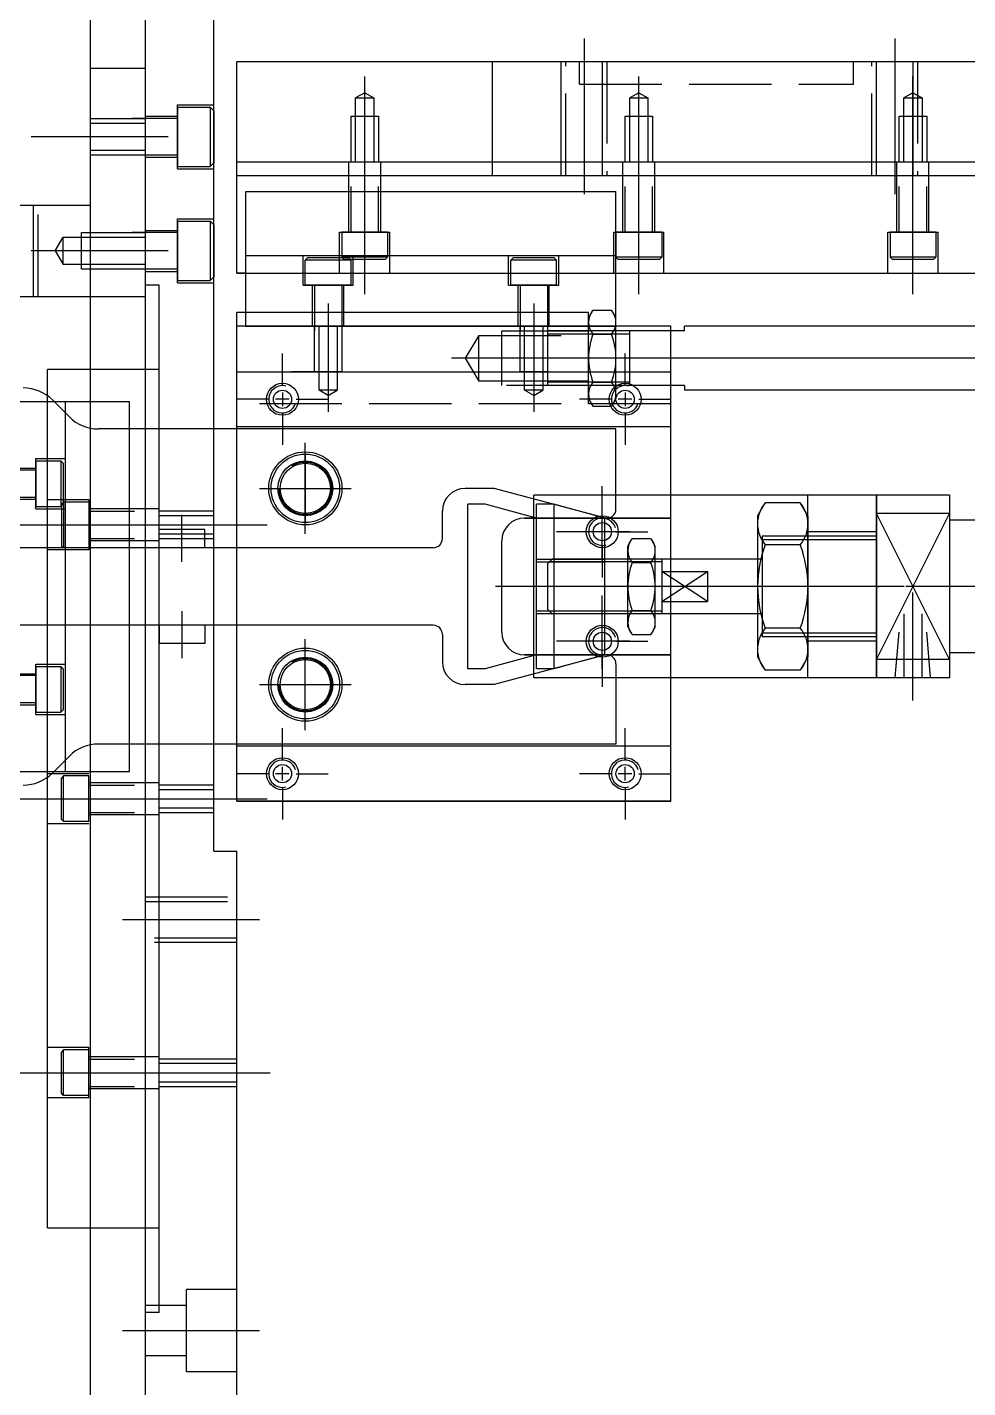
# Model space of a CAD drawing. Extents: x 109 to 2360, y -4282 to -2220.
# Drawn here: x 821.5 to 1027.4, y -3688.7 to -3390.7 of the extents above; entities that cross this region are included whole.
import ezdxf

# ---------------------------------------------------------------- set-up
doc = ezdxf.new("R2010")
doc.units = 0
doc.header["$LTSCALE"] = 6
doc.header["$MEASUREMENT"] = 0
doc.linetypes.add('CENTER', pattern=[22, 20, -1, 0, -1])
doc.linetypes.add('DASHED', pattern=[4, 3, -1])
for name, color, linetype in [('081081', 6, 'CONTINUOUS'), ('081083', 110, 'CONTINUOUS'), ('084014', 8, 'CONTINUOUS'), ('086021A', 2, 'CONTINUOUS'), ('244008C', 1, 'CONTINUOUS'), ('334004', 5, 'CONTINUOUS'), ('344009', 8, 'CONTINUOUS'), ('44006', 8, 'CONTINUOUS'), ('FB-P-27', 9, 'CONTINUOUS'), ('ML06-CPV5', 7, 'CONTINUOUS'), ('ML09-4X1000', 8, 'CONTINUOUS'), ('MT080007', 181, 'CONTINUOUS'), ('MW03-M12', 5, 'CONTINUOUS')]:
    doc.layers.add(name, color=color, linetype=linetype)

msp = doc.modelspace()

# ---------------------------------------------------------------- linework, layer by layer
at = {"layer": '081081', "linetype": 'CONTINUOUS'}
for p, q in [((835.36, -3801.2), (835.36, -3218.2)), ((847.36, -3876.2), (847.36, -3218.2)), ((862.36, -3571.2), (862.36, -3388.2)), ((854.36, -3421.7), (854.36, -3407.7)), ((854.36, -3407.7), (862.36, -3407.7)), ((847.36, -3410.2), (854.36, -3410.2)), ((847.36, -3419.2), (854.36, -3419.2)), ((854.36, -3421.7), (862.36, -3421.7)), ((854.36, -3446.7), (854.36, -3432.7)), ((854.36, -3432.7), (862.36, -3432.7)), ((847.36, -3435.2), (854.36, -3435.2)), ((847.36, -3444.2), (854.36, -3444.2)), ((850.36, -3672.2), (850.36, -3447.2)), ((854.36, -3446.7), (862.36, -3446.7)), ((862.36, -3571.2), (867.36, -3571.2)), ((867.36, -3876.2), (867.36, -3571.2)), ((850.36, -3672.2), (847.36, -3672.2))]:
    msp.add_line(p, q, dxfattribs=at)
at = {"layer": '081081', "linetype": 'DASHED'}
for p, q in [((850.36, -3447.2), (847.36, -3447.2)), ((862.36, -3496.7), (850.36, -3496.7)), ((862.36, -3497.7), (850.36, -3497.7)), ((850.36, -3501.7), (862.36, -3501.7)), ((850.36, -3502.7), (862.36, -3502.7)), ((862.36, -3556.7), (850.36, -3556.7)), ((862.36, -3557.7), (850.36, -3557.7)), ((850.36, -3561.7), (862.36, -3561.7)), ((850.36, -3562.7), (862.36, -3562.7)), ((847.36, -3581.2), (867.36, -3581.2)), ((847.36, -3582.2), (867.36, -3582.2)), ((867.36, -3590.2), (847.36, -3590.2)), ((867.36, -3591.2), (847.36, -3591.2)), ((867.36, -3616.7), (850.36, -3616.7)), ((867.36, -3617.7), (850.36, -3617.7)), ((850.36, -3621.7), (867.36, -3621.7)), ((850.36, -3622.7), (867.36, -3622.7)), ((856.36, -3685.2), (856.36, -3667.2)), ((867.36, -3667.2), (856.36, -3667.2)), ((856.36, -3670.7), (847.36, -3670.7)), ((856.36, -3681.7), (847.36, -3681.7)), ((867.36, -3685.2), (856.36, -3685.2))]:
    msp.add_line(p, q, dxfattribs=at)
at = {"layer": '081081', "linetype": 'CENTER'}
for p, q in [((840.2, -3499.7), (874, -3499.7)), ((840.2, -3559.7), (874, -3559.7)), ((872.36, -3586.2), (842.36, -3586.2)), ((841.77, -3619.7), (874.67, -3619.7)), ((872.36, -3676.2), (842.36, -3676.2))]:
    msp.add_line(p, q, dxfattribs=at)
at = {"layer": '081083', "linetype": 'CONTINUOUS'}
for p, q in [((981.36, -3497.77), (983.02, -3494.88)), ((990.69, -3494.88), (983.02, -3494.88)), ((992.36, -3497.77), (990.69, -3494.88)), ((1007.36, -3493.2), (1007.36, -3533.2)), ((1023.36, -3493.2), (1007.36, -3493.2)), ((1023.36, -3493.2), (1023.36, -3533.2)), ((981.36, -3497.77), (981.36, -3528.64)), ((992.36, -3497.77), (992.36, -3528.64)), ((1023.36, -3529.2), (1007.36, -3497.2)), ((1007.36, -3529.2), (1023.36, -3497.2)), ((1023.36, -3497.2), (1007.36, -3497.2)), ((1109.36, -3498.7), (1023.36, -3498.7)), ((1007.36, -3502.2), (982.36, -3502.2)), ((982.36, -3502.2), (982.36, -3524.2)), ((1007.36, -3502.95), (982.36, -3502.95)), ((990.69, -3504.04), (983.02, -3504.04)), ((935.36, -3508.2), (936.36, -3507.2)), ((982.36, -3507.2), (936.36, -3507.2)), ((960.36, -3507.2), (960.36, -3519.2)), ((935.36, -3508.2), (935.36, -3518.2)), ((960.36, -3507.83), (935.73, -3507.83)), ((970.36, -3516.52), (960.36, -3509.88)), ((960.36, -3516.52), (970.36, -3509.88)), ((960.36, -3509.88), (970.36, -3509.88)), ((970.36, -3509.88), (970.36, -3516.52)), ((936.36, -3519.2), (935.36, -3518.2)), ((982.36, -3519.2), (936.36, -3519.2)), ((960.36, -3516.52), (970.36, -3516.52)), ((1013.36, -3519.2), (1013.36, -3533.2)), ((1017.36, -3533.2), (1017.36, -3519.2)), ((1007.36, -3524.2), (982.36, -3524.2)), ((990.69, -3522.36), (983.02, -3522.36)), ((1109.36, -3527.7), (1023.36, -3527.7)), ((981.36, -3528.64), (983.02, -3531.52)), ((992.36, -3528.64), (990.69, -3531.52)), ((1023.36, -3529.2), (1007.36, -3529.2)), ((990.69, -3531.52), (983.02, -3531.52)), ((1023.36, -3533.2), (1007.36, -3533.2))]:
    msp.add_line(p, q, dxfattribs=at)
at = {"layer": '081083', "linetype": 'CENTER'}
for p, q in [((1133.82, -3513.2), (923.96, -3513.2)), ((1015.36, -3538.2), (1015.36, -3514.48))]:
    msp.add_line(p, q, dxfattribs=at)
at = {"layer": '081083'}
for p, q in [((960.36, -3518.58), (935.73, -3518.58)), ((1007.36, -3523.45), (982.36, -3523.45))]:
    msp.add_line(p, q, dxfattribs=at)
at = {"layer": '081083', "linetype": 'DASHED'}
for p, q in [((1011.48, -3533.16), (1012.36, -3523.2)), ((1019.23, -3533.16), (1018.36, -3523.2))]:
    msp.add_line(p, q, dxfattribs=at)
at = {"layer": '081083', "linetype": 'CONTINUOUS'}
for centre, radius, start, end in [((988.42, -3499.46), 7.08, 139.6792, 220.3208), ((985.29, -3499.46), 7.08, 319.6793, 40.321), ((1007.38, -3513.2), 26.02, 159.3903, 200.6097), ((966.33, -3513.2), 26.02, 339.3905, 20.6098), ((988.42, -3526.94), 7.08, 139.6792, 220.3208), ((985.29, -3526.94), 7.08, 319.6793, 40.321)]:
    msp.add_arc(centre, radius, start, end, dxfattribs=at)
at = {"layer": '084014', "linetype": 'CONTINUOUS'}
for p, q in [((917.95, -3531.2), (917.95, -3495.2)), ((932.95, -3531.2), (932.95, -3495.2)), ((936.76, -3495.2), (932.95, -3495.2)), ((947.95, -3498.2), (936.76, -3495.2)), ((936.76, -3495.2), (936.76, -3531.2)), ((932.95, -3528.2), (932.95, -3498.2)), ((947.95, -3528.2), (947.95, -3498.2)), ((952.95, -3504.36), (953.91, -3502.71)), ((952.95, -3522.04), (952.95, -3504.36)), ((953.91, -3502.71), (958, -3502.71)), ((958.95, -3504.36), (958, -3502.71)), ((958.95, -3522.04), (958.95, -3504.36)), ((953.91, -3507.96), (958, -3507.96)), ((947.95, -3518.58), (932.95, -3518.58)), ((947.95, -3519.2), (932.95, -3519.2)), ((953.91, -3518.45), (958, -3518.45)), ((952.95, -3522.04), (953.91, -3523.69)), ((958.95, -3522.04), (958, -3523.69)), ((953.91, -3523.69), (958, -3523.69)), ((932.95, -3528.2), (921.76, -3531.2)), ((947.95, -3528.2), (936.76, -3531.2)), ((936.76, -3531.2), (932.95, -3531.2))]:
    msp.add_line(p, q, dxfattribs=at)
at = {"layer": '084014', "linetype": 'CENTER'}
for p, q in [((921.76, -3495.2), (917.95, -3495.2)), ((932.95, -3498.2), (921.76, -3495.2)), ((921.76, -3531.2), (917.95, -3531.2))]:
    msp.add_line(p, q, dxfattribs=at)
at = {"layer": '084014', "linetype": 'DASHED'}
for p, q in [((932.95, -3507.2), (947.95, -3507.2)), ((932.95, -3507.83), (947.95, -3507.83))]:
    msp.add_line(p, q, dxfattribs=at)
at = {"layer": '084014', "linetype": 'CONTINUOUS'}
for centre, radius, start, end in [((957, -3505.33), 4.05, 139.6793, 220.321), ((954.91, -3505.33), 4.05, 319.6791, 40.3209), ((967.86, -3513.2), 14.9, 159.3905, 200.6098), ((944.05, -3513.2), 14.9, 339.3903, 20.6097), ((957, -3521.07), 4.05, 139.6793, 220.321), ((954.91, -3521.07), 4.05, 319.6792, 40.3209)]:
    msp.add_arc(centre, radius, start, end, dxfattribs=at)
at = {"layer": '086021A', "linetype": 'CENTER'}
for p, q in [((943.36, -3393.2), (943.36, -3427.26)), ((1011.36, -3393.2), (1011.36, -3427.26)), ((1015.36, -3426.37), (1015.36, -3401.48))]:
    msp.add_line(p, q, dxfattribs=at)
at = {"layer": '086021A', "linetype": 'CONTINUOUS'}
for p, q in [((867.36, -3398.2), (1144.36, -3398.2)), ((867.36, -3423.2), (867.36, -3398.2)), ((923.36, -3423.2), (923.36, -3398.2)), ((938.36, -3423.2), (938.36, -3398.2)), ((942.36, -3403.2), (942.36, -3398.2)), ((947.36, -3398.2), (947.36, -3423.2)), ((1007.36, -3423.2), (1007.36, -3398.2)), ((1015.36, -3398.2), (1015.36, -3423.2)), ((895.36, -3425.2), (895.36, -3401.48)), ((955.36, -3425.2), (955.36, -3401.48)), ((895.36, -3405.05), (897.36, -3406.2)), ((955.36, -3405.05), (957.36, -3406.2)), ((1015.36, -3405.05), (1017.36, -3406.2)), ((893.36, -3406.2), (897.36, -3406.2)), ((953.36, -3420.2), (953.36, -3406.2)), ((953.36, -3406.2), (957.36, -3406.2)), ((1013.36, -3406.2), (1017.36, -3406.2)), ((892.36, -3420.2), (892.36, -3410.2)), ((898.36, -3410.2), (898.36, -3420.2)), ((958.36, -3410.2), (958.36, -3420.2)), ((1012.36, -3420.2), (1012.36, -3410.2)), ((1018.36, -3410.2), (1018.36, -3420.2)), ((867.36, -3423.2), (1144.36, -3423.2))]:
    msp.add_line(p, q, dxfattribs=at)
at = {"layer": '086021A', "linetype": 'DASHED'}
for p, q in [((939.36, -3423.2), (939.36, -3398.2)), ((948.36, -3398.2), (948.36, -3423.2)), ((1002.36, -3403.2), (1002.36, -3398.2)), ((1006.36, -3423.2), (1006.36, -3398.2)), ((1016.36, -3398.2), (1016.36, -3423.2)), ((895.36, -3405.05), (893.36, -3406.2)), ((942.36, -3403.2), (1002.36, -3403.2)), ((955.36, -3405.05), (953.36, -3406.2)), ((1015.36, -3405.05), (1013.36, -3406.2)), ((893.36, -3420.2), (893.36, -3406.2)), ((897.36, -3406.2), (897.36, -3420.2)), ((957.36, -3406.2), (957.36, -3420.2)), ((1013.36, -3420.2), (1013.36, -3406.2)), ((1017.36, -3406.2), (1017.36, -3420.2)), ((892.36, -3410.2), (898.36, -3410.2)), ((952.36, -3420.2), (952.36, -3410.2)), ((952.36, -3410.2), (958.36, -3410.2)), ((1012.36, -3410.2), (1018.36, -3410.2)), ((867.36, -3420.2), (1120.86, -3420.2))]:
    msp.add_line(p, q, dxfattribs=at)
at = {"layer": '244008C', "linetype": 'CONTINUOUS'}
for p, q in [((895.36, -3449.15), (895.36, -3415.8)), ((1015.36, -3449.15), (1015.36, -3415.8)), ((867.36, -3420.2), (1103.36, -3420.2)), ((867.36, -3444.6), (867.36, -3420.2)), ((898.86, -3435.6), (898.86, -3420.2)), ((958.86, -3435.6), (958.86, -3420.2)), ((1011.86, -3435.6), (1011.86, -3420.2)), ((869.36, -3426.7), (950.36, -3426.7)), ((869.36, -3456.2), (869.36, -3426.7)), ((892.36, -3435.6), (892.36, -3425.6)), ((898.36, -3435.6), (898.36, -3425.6)), ((950.36, -3456.2), (950.36, -3426.7)), ((952.36, -3435.6), (952.36, -3425.6)), ((958.36, -3435.6), (958.36, -3425.6)), ((1012.36, -3435.6), (1012.36, -3425.6)), ((1018.36, -3435.6), (1018.36, -3425.6)), ((890.36, -3435.6), (890.36, -3441.1)), ((900.36, -3435.6), (890.36, -3435.6)), ((900.36, -3435.6), (900.36, -3441.1)), ((900.86, -3444.6), (900.86, -3435.6)), ((949.86, -3444.6), (949.86, -3435.6)), ((950.36, -3435.6), (950.36, -3441.1)), ((960.36, -3435.6), (950.36, -3435.6)), ((960.36, -3435.6), (960.36, -3441.1)), ((1010.36, -3435.6), (1010.36, -3441.1)), ((1020.36, -3435.6), (1010.36, -3435.6)), ((1020.36, -3435.6), (1020.36, -3441.1)), ((1020.86, -3444.6), (1020.86, -3435.6)), ((869.36, -3440.7), (950.36, -3440.7)), ((881.86, -3447.2), (881.86, -3440.7)), ((882.36, -3441.7), (882.86, -3441.2)), ((892.36, -3441.7), (882.36, -3441.7)), ((882.36, -3447.2), (882.36, -3441.7)), ((891.86, -3441.2), (882.86, -3441.2)), ((890.36, -3441.1), (890.86, -3441.6)), ((900.36, -3441.1), (890.36, -3441.1)), ((899.86, -3441.6), (890.86, -3441.6)), ((892.36, -3441.7), (891.86, -3441.2)), ((892.36, -3447.2), (892.36, -3441.7)), ((892.86, -3447.2), (892.86, -3440.7)), ((900.36, -3441.1), (899.86, -3441.6)), ((926.86, -3447.2), (926.86, -3440.7)), ((927.36, -3441.7), (927.86, -3441.2)), ((927.36, -3447.2), (927.36, -3441.7)), ((937.36, -3441.7), (927.36, -3441.7)), ((936.86, -3441.2), (927.86, -3441.2)), ((937.36, -3441.7), (936.86, -3441.2)), ((937.36, -3447.2), (937.36, -3441.7)), ((937.86, -3447.2), (937.86, -3440.7)), ((950.36, -3441.1), (950.86, -3441.6)), ((960.36, -3441.1), (950.36, -3441.1)), ((959.86, -3441.6), (950.86, -3441.6)), ((960.36, -3441.1), (959.86, -3441.6)), ((1010.36, -3441.1), (1010.86, -3441.6)), ((1020.36, -3441.1), (1010.36, -3441.1)), ((1019.86, -3441.6), (1010.86, -3441.6)), ((1020.36, -3441.1), (1019.86, -3441.6)), ((867.36, -3444.6), (1103.36, -3444.6)), ((869.36, -3444.6), (867.36, -3444.6)), ((881.86, -3447.2), (892.86, -3447.2)), ((892.36, -3447.2), (882.36, -3447.2)), ((890.76, -3447.2), (883.96, -3447.2)), ((883.96, -3456.2), (883.96, -3447.2)), ((884.36, -3447.2), (884.36, -3457.2)), ((890.36, -3447.2), (890.36, -3457.2)), ((890.76, -3456.2), (890.76, -3447.2)), ((926.86, -3447.2), (937.86, -3447.2)), ((937.36, -3447.2), (927.36, -3447.2)), ((928.96, -3456.2), (928.96, -3447.2)), ((935.76, -3447.2), (928.96, -3447.2)), ((929.36, -3447.2), (929.36, -3457.2)), ((935.36, -3447.2), (935.36, -3457.2)), ((935.76, -3456.2), (935.76, -3447.2)), ((869.36, -3456.2), (950.36, -3456.2))]:
    msp.add_line(p, q, dxfattribs=at)
at = {"layer": '244008C', "linetype": 'CENTER'}
msp.add_line((955.36, -3449.15), (955.36, -3415.8), dxfattribs=at)
at = {"layer": '244008C', "linetype": 'DASHED'}
for p, q in [((891.86, -3435.6), (891.86, -3420.2)), ((951.86, -3435.6), (951.86, -3420.2)), ((1018.86, -3435.6), (1018.86, -3420.2)), ((889.86, -3444.6), (889.86, -3435.6)), ((889.86, -3435.6), (900.86, -3435.6)), ((949.86, -3435.6), (960.86, -3435.6)), ((960.86, -3444.6), (960.86, -3435.6)), ((1009.86, -3444.6), (1009.86, -3435.6)), ((1009.86, -3435.6), (1020.86, -3435.6)), ((869.36, -3444.6), (950.36, -3444.6))]:
    msp.add_line(p, q, dxfattribs=at)
at = {"layer": '334004', "linetype": 'CONTINUOUS'}
for p, q in [((830.72, -3476.07), (826.99, -3472.34)), ((950.36, -3478.7), (837.08, -3478.7)), ((950.36, -3496.24), (950.36, -3478.7)), ((874.86, -3491.7), (889.86, -3491.7)), ((923.7, -3491.7), (917.36, -3491.7)), ((947.84, -3498.17), (923.7, -3491.7)), ((912.36, -3502.7), (912.36, -3496.7)), ((860.36, -3500.7), (850.36, -3500.7)), ((850.36, -3504.7), (850.36, -3500.7)), ((910.36, -3504.7), (812.69, -3504.7)), ((910.36, -3521.7), (812.69, -3521.7)), ((850.36, -3521.7), (850.36, -3525.7)), ((860.36, -3521.7), (860.36, -3525.7)), ((912.36, -3523.7), (912.36, -3529.7)), ((860.36, -3525.7), (850.36, -3525.7)), ((882.36, -3542.2), (882.36, -3527.2)), ((947.84, -3528.23), (923.7, -3534.7)), ((950.36, -3530.16), (950.36, -3547.7)), ((923.7, -3534.7), (917.36, -3534.7)), ((950.36, -3547.7), (837.08, -3547.7)), ((830.72, -3550.34), (826.99, -3554.07))]:
    msp.add_line(p, q, dxfattribs=at)
at = {"layer": '334004', "linetype": 'CENTER'}
for p, q in [((882.36, -3484.2), (882.36, -3499.2)), ((855.36, -3507.82), (855.36, -3497.51)), ((855.36, -3518.58), (855.36, -3528.89)), ((874.86, -3534.7), (889.86, -3534.7))]:
    msp.add_line(p, q, dxfattribs=at)
at = {"layer": '334004', "linetype": 'DASHED'}
msp.add_line((860.36, -3504.7), (860.36, -3500.7), dxfattribs=at)
at = {"layer": '334004', "linetype": 'CONTINUOUS'}
for centre in [(882.36, -3491.7), (882.36, -3534.7)]:
    msp.add_circle(centre, 6, dxfattribs=at)
for centre, radius, start, end in [((820.63, -3478.7), 9, 45, 90), ((837.08, -3469.7), 9, 225, 270), ((917.36, -3496.7), 5, 90, 180), ((948.36, -3496.24), 2, 255, 0), ((910.36, -3502.7), 2, 270, 0), ((910.36, -3523.7), 2, 0, 90), ((948.36, -3530.16), 2, 0, 105), ((917.36, -3529.7), 5, 180, 270), ((837.08, -3556.7), 9, 90, 135), ((820.63, -3547.7), 9, 270, 315)]:
    msp.add_arc(centre, radius, start, end, dxfattribs=at)
at = {"layer": '344009', "linetype": 'CONTINUOUS'}
for p, q in [((1007.36, -3493.2), (932.36, -3493.2)), ((932.36, -3533.2), (932.36, -3493.2)), ((992.36, -3533.2), (992.36, -3493.2)), ((1007.36, -3533.2), (1007.36, -3493.2)), ((953.36, -3501.2), (941.36, -3501.2)), ((953.36, -3525.2), (941.36, -3525.2)), ((1007.36, -3525.2), (992.36, -3525.2)), ((1007.36, -3533.2), (932.36, -3533.2))]:
    msp.add_line(p, q, dxfattribs=at)
at = {"layer": '344009', "linetype": 'CENTER'}
for p, q in [((947.36, -3507.2), (947.36, -3495.2)), ((1013.43, -3513.2), (985.18, -3513.2)), ((947.36, -3531.2), (947.36, -3519.2))]:
    msp.add_line(p, q, dxfattribs=at)
at = {"layer": '344009', "linetype": 'DASHED'}
msp.add_line((1007.36, -3501.2), (992.36, -3501.2), dxfattribs=at)
at = {"layer": '344009', "linetype": 'CONTINUOUS'}
for centre in [(947.36, -3501.2), (947.36, -3525.2)]:
    msp.add_circle(centre, 3.5, dxfattribs=at)
at = {"layer": '44006', "linetype": 'CONTINUOUS'}
for p, q in [((825.96, -3653.7), (825.96, -3465.7)), ((850.36, -3465.7), (825.96, -3465.7)), ((850.36, -3653.7), (850.36, -3465.7)), ((814.36, -3472.7), (843.86, -3472.7)), ((829.86, -3553.7), (829.86, -3472.7)), ((843.86, -3553.7), (843.86, -3472.7)), ((823.36, -3485.2), (829.86, -3485.2)), ((823.36, -3496.2), (823.36, -3485.2)), ((823.36, -3485.7), (828.86, -3485.7)), ((823.36, -3485.7), (823.36, -3495.7)), ((828.86, -3485.7), (828.86, -3495.7)), ((828.86, -3485.7), (829.36, -3486.2)), ((829.36, -3486.2), (829.36, -3495.2)), ((823.36, -3487.7), (813.36, -3487.7)), ((814.36, -3487.3), (823.36, -3487.3)), ((823.36, -3487.3), (823.36, -3494.1)), ((823.36, -3493.7), (813.36, -3493.7)), ((814.36, -3494.1), (823.36, -3494.1)), ((834.96, -3494.2), (825.96, -3494.2)), ((828.86, -3495.7), (829.36, -3495.2)), ((829.46, -3494.7), (828.96, -3495.2)), ((828.96, -3495.2), (828.96, -3504.2)), ((829.46, -3494.7), (829.46, -3504.7)), ((834.96, -3494.7), (829.46, -3494.7)), ((834.96, -3494.7), (834.96, -3504.7)), ((823.36, -3495.7), (828.86, -3495.7)), ((823.36, -3496.2), (829.86, -3496.2)), ((834.96, -3496.7), (844.96, -3496.7)), ((829.46, -3504.7), (828.96, -3504.2)), ((834.96, -3502.7), (844.96, -3502.7)), ((834.96, -3505.2), (825.96, -3505.2)), ((834.96, -3504.7), (829.46, -3504.7)), ((823.36, -3541.2), (823.36, -3530.2)), ((823.36, -3530.2), (829.86, -3530.2)), ((823.36, -3530.7), (823.36, -3540.7)), ((823.36, -3530.7), (828.86, -3530.7)), ((828.86, -3530.7), (828.86, -3540.7)), ((828.86, -3530.7), (829.36, -3531.2)), ((829.36, -3531.2), (829.36, -3540.2)), ((823.36, -3532.7), (813.36, -3532.7)), ((814.36, -3532.3), (823.36, -3532.3)), ((823.36, -3532.3), (823.36, -3539.1)), ((823.36, -3538.7), (813.36, -3538.7)), ((814.36, -3539.1), (823.36, -3539.1)), ((828.86, -3540.7), (829.36, -3540.2)), ((823.36, -3540.7), (828.86, -3540.7)), ((823.36, -3541.2), (829.86, -3541.2)), ((814.36, -3553.7), (843.86, -3553.7)), ((834.96, -3554.2), (825.96, -3554.2)), ((829.46, -3554.7), (828.96, -3555.2)), ((829.46, -3564.7), (829.46, -3554.7)), ((834.96, -3554.7), (829.46, -3554.7)), ((834.96, -3564.7), (834.96, -3554.7)), ((828.96, -3564.2), (828.96, -3555.2)), ((834.96, -3556.7), (844.96, -3556.7)), ((834.96, -3562.7), (844.96, -3562.7)), ((850.36, -3563.2), (834.96, -3563.2)), ((829.46, -3564.7), (828.96, -3564.2)), ((834.96, -3564.7), (829.46, -3564.7)), ((834.96, -3614.2), (825.96, -3614.2)), ((829.46, -3614.7), (828.96, -3615.2)), ((829.46, -3624.7), (829.46, -3614.7)), ((834.96, -3614.7), (829.46, -3614.7)), ((834.96, -3624.7), (834.96, -3614.7)), ((828.96, -3624.2), (828.96, -3615.2)), ((834.96, -3616.7), (844.96, -3616.7)), ((818.91, -3619.7), (857.5, -3619.7)), ((834.96, -3622.7), (844.96, -3622.7)), ((834.96, -3625.2), (825.96, -3625.2)), ((829.46, -3624.7), (828.96, -3624.2)), ((834.96, -3624.7), (829.46, -3624.7)), ((825.96, -3653.7), (850.36, -3653.7))]:
    msp.add_line(p, q, dxfattribs=at)
at = {"layer": '44006', "linetype": 'DASHED'}
for p, q in [((834.96, -3494.2), (834.96, -3505.2)), ((850.36, -3496.2), (834.96, -3496.2)), ((850.36, -3503.2), (834.96, -3503.2)), ((850.36, -3556.2), (834.96, -3556.2)), ((834.96, -3565.2), (825.96, -3565.2)), ((834.96, -3625.2), (834.96, -3614.2)), ((850.36, -3616.2), (834.96, -3616.2)), ((850.36, -3623.2), (834.96, -3623.2))]:
    msp.add_line(p, q, dxfattribs=at)
at = {"layer": '44006', "linetype": 'CENTER'}
for p, q in [((818.91, -3499.7), (857.5, -3499.7)), ((818.91, -3559.7), (857.5, -3559.7))]:
    msp.add_line(p, q, dxfattribs=at)
at = {"layer": 'FB-P-27', "linetype": 'CONTINUOUS'}
for p, q in [((835.36, -3399.7), (847.36, -3399.7)), ((835.36, -3449.7), (835.36, -3399.7)), ((847.36, -3449.7), (847.36, -3399.7)), ((854.36, -3408.2), (854.36, -3421.2)), ((854.36, -3408.2), (861.56, -3408.2)), ((861.56, -3408.2), (862.36, -3409)), ((861.56, -3408.2), (861.56, -3421.2)), ((862.36, -3409), (862.36, -3420.4)), ((835.36, -3410.7), (847.36, -3410.7)), ((854.36, -3410.7), (844.36, -3410.7)), ((847.36, -3418.7), (835.36, -3418.7)), ((854.36, -3418.7), (844.36, -3418.7)), ((861.56, -3421.2), (862.36, -3420.4)), ((854.36, -3421.2), (861.56, -3421.2)), ((771.36, -3429.7), (835.36, -3429.7)), ((822.86, -3449.7), (822.86, -3429.7)), ((833.36, -3435.7), (847.36, -3435.7)), ((854.36, -3435.7), (844.36, -3435.7)), ((854.36, -3433.2), (854.36, -3446.2)), ((854.36, -3433.2), (861.56, -3433.2)), ((861.56, -3433.2), (862.36, -3434)), ((861.56, -3433.2), (861.56, -3446.2)), ((862.36, -3434), (862.36, -3445.4)), ((829.36, -3442.7), (829.36, -3436.7)), ((852.36, -3439.7), (822.36, -3439.7)), ((827.62, -3439.7), (829.36, -3442.7)), ((847.36, -3443.7), (833.36, -3443.7)), ((854.36, -3443.7), (844.36, -3443.7)), ((854.36, -3446.2), (861.56, -3446.2)), ((861.56, -3446.2), (862.36, -3445.4)), ((771.36, -3449.7), (847.36, -3449.7))]:
    msp.add_line(p, q, dxfattribs=at)
at = {"layer": 'FB-P-27', "linetype": 'DASHED'}
for p, q in [((835.36, -3411.7), (847.36, -3411.7)), ((847.36, -3417.7), (835.36, -3417.7)), ((823.86, -3449.7), (823.86, -3429.7)), ((833.36, -3443.7), (833.36, -3435.7)), ((827.62, -3439.7), (829.36, -3436.7)), ((829.36, -3436.7), (847.36, -3436.7)), ((847.36, -3442.7), (829.36, -3442.7))]:
    msp.add_line(p, q, dxfattribs=at)
at = {"layer": 'FB-P-27', "linetype": 'CENTER'}
msp.add_line((852.36, -3414.7), (822.36, -3414.7), dxfattribs=at)
at = {"layer": 'ML06-CPV5', "linetype": 'CONTINUOUS'}
for p, q in [((867.36, -3466.2), (962.36, -3466.2)), ((867.36, -3466.2), (962.36, -3466.2)), ((867.36, -3560.2), (867.36, -3466.2)), ((885.36, -3466.2), (879.36, -3466.2)), ((962.36, -3560.2), (962.36, -3466.2)), ((962.36, -3560.2), (962.36, -3466.2)), ((930.36, -3498.2), (962.36, -3498.2)), ((930.36, -3528.2), (962.36, -3528.2)), ((867.36, -3560.2), (962.36, -3560.2))]:
    msp.add_line(p, q, dxfattribs=at)
at = {"layer": 'ML06-CPV5', "linetype": 'DASHED'}
for p, q in [((962.36, -3478.2), (867.36, -3478.2)), ((925.36, -3523.2), (925.36, -3503.2)), ((962.36, -3548.2), (867.36, -3548.2))]:
    msp.add_line(p, q, dxfattribs=at)
at = {"layer": 'ML06-CPV5', "linetype": 'CONTINUOUS'}
for centre, radius in [((877.36, -3472.2), 3.5), ((952.36, -3472.2), 3.5), ((882.36, -3491.7), 6), ((882.36, -3534.7), 6), ((877.36, -3554.2), 3.5), ((952.36, -3554.2), 3.5)]:
    msp.add_circle(centre, radius, dxfattribs=at)
for centre, start, end in [((930.36, -3503.2), 90, 180), ((930.36, -3523.2), 180, 270)]:
    msp.add_arc(centre, 5, start, end, dxfattribs=at)
at = {"layer": 'ML09-4X1000', "linetype": 'CONTINUOUS'}
for p, q in [((882.36, -3501.7), (882.36, -3481.7)), ((882.36, -3544.7), (882.36, -3524.7))]:
    msp.add_line(p, q, dxfattribs=at)
at = {"layer": 'ML09-4X1000', "linetype": 'CENTER'}
for p, q in [((872.36, -3491.7), (892.36, -3491.7)), ((872.36, -3534.7), (892.36, -3534.7))]:
    msp.add_line(p, q, dxfattribs=at)
at = {"layer": 'ML09-4X1000', "linetype": 'CONTINUOUS'}
for centre, radius in [((882.36, -3491.7), 8), ((882.36, -3491.7), 7.5), ((882.36, -3491.7), 6), ((882.36, -3491.7), 5.5), ((882.36, -3534.7), 8), ((882.36, -3534.7), 7.5), ((882.36, -3534.7), 6), ((882.36, -3534.7), 5.5)]:
    msp.add_circle(centre, radius, dxfattribs=at)
at = {"layer": 'ML09-4X1000', "linetype": 'DASHED'}
for centre in [(882.36, -3491.7), (882.36, -3534.7)]:
    msp.add_circle(centre, 5.75, dxfattribs=at)
at = {"layer": 'MT080007', "linetype": 'CONTINUOUS'}
for p, q in [((944.36, -3454.36), (945.31, -3452.71)), ((945.31, -3452.71), (949.4, -3452.71)), ((950.36, -3454.36), (949.4, -3452.71)), ((944.36, -3472.04), (944.36, -3454.36)), ((950.36, -3472.04), (950.36, -3454.36)), ((1127.36, -3456.2), (965.36, -3456.2)), ((965.36, -3457.2), (965.36, -3456.2)), ((935.36, -3457.2), (935.36, -3469.2)), ((953.36, -3457.2), (935.36, -3457.2)), ((953.36, -3457.95), (935.36, -3457.95)), ((945.31, -3457.96), (949.4, -3457.96)), ((953.36, -3469.2), (953.36, -3457.2)), ((965.36, -3457.2), (953.36, -3457.2)), ((953.36, -3468.45), (935.36, -3468.45)), ((945.31, -3468.45), (949.4, -3468.45)), ((953.36, -3469.2), (935.36, -3469.2)), ((965.36, -3469.2), (953.36, -3469.2)), ((965.36, -3469.2), (965.36, -3470.2)), ((1127.36, -3470.2), (965.36, -3470.2)), ((944.36, -3472.04), (945.31, -3473.69)), ((945.31, -3473.69), (949.4, -3473.69)), ((950.36, -3472.04), (949.4, -3473.69))]:
    msp.add_line(p, q, dxfattribs=at)
at = {"layer": 'MT080007', "linetype": 'CENTER'}
msp.add_line((1314.41, -3463.2), (924.16, -3463.2), dxfattribs=at)
at = {"layer": 'MT080007', "linetype": 'CONTINUOUS'}
for centre, radius, start, end in [((948.4, -3455.33), 4.05, 139.6793, 220.321), ((946.31, -3455.33), 4.05, 319.6791, 40.3209), ((959.26, -3463.2), 14.9, 159.3905, 200.6098), ((935.45, -3463.2), 14.9, 339.3903, 20.6097), ((948.4, -3471.07), 4.05, 139.6793, 220.321), ((946.31, -3471.07), 4.05, 319.6792, 40.3209)]:
    msp.add_arc(centre, radius, start, end, dxfattribs=at)
at = {"layer": 'MW03-M12', "linetype": 'CONTINUOUS'}
for p, q in [((944.36, -3453.2), (867.36, -3453.2)), ((867.36, -3560.2), (867.36, -3453.2)), ((932.36, -3451.2), (932.36, -3474.92)), ((944.36, -3456.2), (944.36, -3453.2)), ((962.36, -3456.2), (867.36, -3456.2)), ((884.36, -3466.2), (884.36, -3456.2)), ((889.36, -3456.2), (889.36, -3470.2)), ((929.36, -3466.2), (929.36, -3456.2)), ((935.36, -3456.2), (935.36, -3466.2)), ((962.36, -3560.2), (962.36, -3456.2)), ((920.36, -3458.2), (917.36, -3463.2)), ((920.36, -3468.2), (920.36, -3458.2)), ((925.36, -3457.2), (944.36, -3457.2)), ((877.36, -3469.2), (877.36, -3462.2)), ((952.36, -3469.2), (952.36, -3462.2)), ((949.36, -3463.2), (914.36, -3463.2)), ((944.36, -3468.2), (920.36, -3468.2)), ((877.36, -3470.7), (877.36, -3473.7)), ((889.36, -3470.2), (885.36, -3470.2)), ((887.36, -3471.36), (885.36, -3470.2)), ((932.36, -3471.36), (930.36, -3470.2)), ((934.36, -3470.2), (930.36, -3470.2)), ((952.36, -3470.7), (952.36, -3473.7)), ((874.36, -3472.2), (867.36, -3472.2)), ((878.86, -3472.2), (875.86, -3472.2)), ((880.36, -3472.2), (887.36, -3472.2)), ((949.36, -3472.2), (942.36, -3472.2)), ((953.86, -3472.2), (950.86, -3472.2)), ((955.36, -3472.2), (962.36, -3472.2)), ((877.36, -3475.2), (877.36, -3482.2)), ((952.36, -3475.2), (952.36, -3482.2)), ((962.36, -3478.2), (867.36, -3478.2)), ((882.36, -3499.7), (882.36, -3483.7)), ((947.36, -3498.2), (947.36, -3491.2)), ((962.36, -3498.2), (930.36, -3498.2)), ((944.36, -3501.2), (937.36, -3501.2)), ((948.86, -3501.2), (945.86, -3501.2)), ((947.36, -3502.7), (947.36, -3499.7)), ((950.36, -3501.2), (957.36, -3501.2)), ((925.36, -3523.2), (925.36, -3503.2)), ((947.36, -3504.2), (947.36, -3511.2)), ((947.36, -3522.2), (947.36, -3515.2)), ((944.36, -3525.2), (937.36, -3525.2)), ((948.86, -3525.2), (945.86, -3525.2)), ((947.36, -3526.7), (947.36, -3523.7)), ((950.36, -3525.2), (957.36, -3525.2)), ((882.36, -3542.7), (882.36, -3526.7)), ((962.36, -3528.2), (930.36, -3528.2)), ((947.36, -3528.2), (947.36, -3535.2)), ((877.36, -3551.2), (877.36, -3544.2)), ((952.36, -3551.2), (952.36, -3544.2)), ((962.36, -3548.2), (867.36, -3548.2)), ((874.36, -3554.2), (867.36, -3554.2)), ((878.86, -3554.2), (875.86, -3554.2)), ((877.36, -3555.7), (877.36, -3552.7)), ((880.36, -3554.2), (887.36, -3554.2)), ((949.36, -3554.2), (942.36, -3554.2)), ((953.86, -3554.2), (950.86, -3554.2)), ((952.36, -3555.7), (952.36, -3552.7)), ((955.36, -3554.2), (962.36, -3554.2)), ((877.36, -3557.2), (877.36, -3564.2)), ((952.36, -3557.2), (952.36, -3564.2)), ((962.36, -3560.2), (867.36, -3560.2))]:
    msp.add_line(p, q, dxfattribs=at)
at = {"layer": 'MW03-M12', "linetype": 'CENTER'}
for p, q in [((887.36, -3451.2), (887.36, -3474.92)), ((874.36, -3491.7), (890.36, -3491.7)), ((874.36, -3534.7), (890.36, -3534.7))]:
    msp.add_line(p, q, dxfattribs=at)
at = {"layer": 'MW03-M12', "linetype": 'DASHED'}
for p, q in [((885.36, -3470.2), (885.36, -3456.2)), ((890.36, -3456.2), (890.36, -3466.2)), ((930.36, -3470.2), (930.36, -3456.2)), ((934.36, -3456.2), (934.36, -3470.2)), ((944.36, -3473.2), (944.36, -3456.2)), ((920.36, -3458.2), (944.36, -3458.2)), ((925.36, -3469.2), (925.36, -3457.2)), ((917.36, -3463.2), (920.36, -3468.2)), ((890.36, -3466.2), (884.36, -3466.2)), ((935.36, -3466.2), (929.36, -3466.2)), ((887.36, -3471.36), (889.36, -3470.2)), ((944.36, -3469.2), (925.36, -3469.2)), ((932.36, -3471.36), (934.36, -3470.2)), ((962.36, -3473.2), (867.36, -3473.2))]:
    msp.add_line(p, q, dxfattribs=at)
at = {"layer": 'MW03-M12', "linetype": 'CONTINUOUS'}
for centre, radius in [((877.36, -3472.2), 2), ((952.36, -3472.2), 2), ((882.36, -3491.7), 6), ((947.36, -3501.2), 2), ((947.36, -3525.2), 2), ((882.36, -3534.7), 6), ((877.36, -3554.2), 2), ((952.36, -3554.2), 2)]:
    msp.add_circle(centre, radius, dxfattribs=at)
for centre, radius, start, end in [((877.36, -3472.2), 3, 75.6912, 343.6916), ((952.36, -3472.2), 3, 75.6912, 343.6916), ((930.36, -3503.2), 5, 90, 180), ((947.36, -3501.2), 3, 16.3084, 284.3088), ((947.36, -3525.2), 3, 16.3084, 284.3088), ((930.36, -3523.2), 5, 180, 270), ((877.36, -3554.2), 3, 16.3084, 284.3088), ((952.36, -3554.2), 3, 16.3084, 284.3088)]:
    msp.add_arc(centre, radius, start, end, dxfattribs=at)

doc.saveas('drawing.dxf')
